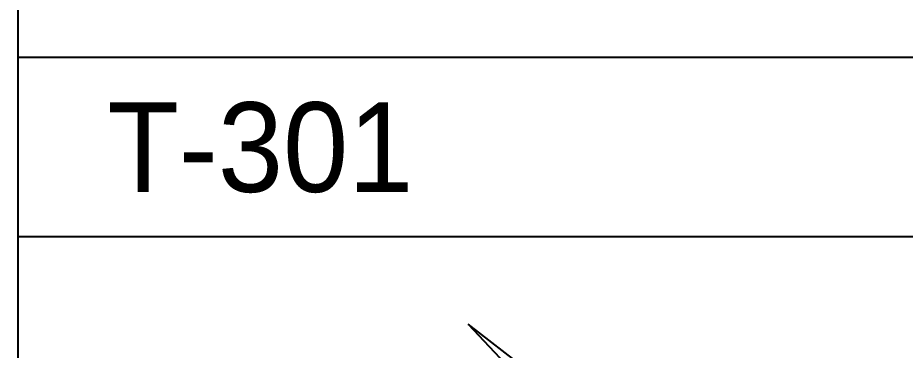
# Model space of a CAD drawing. Header units: millimetres. Extents: x 0 to 25200, y 0 to 17820.
# Drawn here: x 13200 to 14389, y 9838 to 10283 of the extents above; entities that cross this region are included whole.
import ezdxf
from ezdxf.enums import TextEntityAlignment as Align

# ---------------------------------------------------------------- set-up
doc = ezdxf.new("R2010")
doc.units = ezdxf.units.MM
doc.header["$LTSCALE"] = 100
doc.header["$MEASUREMENT"] = 0
for name, color, linetype in [('CO-TREE', 251, 'Continuous'), ('TB-FORM', 7, 'Continuous'), ('TB-TEXT', 4, 'Continuous')]:
    doc.layers.add(name, color=color, linetype=linetype)
doc.styles.add('DH-TEXT', font='')
doc.styles.get('DH-TEXT').set_extended_font_data('HY울릉도L')

# ---------------------------------------------------------------- blocks, each defined once
blk = doc.blocks.new('T-309')
at = {"layer": 'CO-TREE'}
for p, q in [((-56.1, 589.5), (-0.1, 529.7)), ((21.2, 529.7), (-56.1, 589.5))]:
    blk.add_line(p, q, dxfattribs=at)

msp = doc.modelspace()

# ---------------------------------------------------------------- linework, layer by layer
at = {"layer": 'TB-FORM', "color": 251}
for p, q in [((24600, 10230), (13200, 10230)), ((24600, 9990), (13200, 9990))]:
    msp.add_line(p, q, dxfattribs=at)
msp.add_lwpolyline([(13200, 510), (24600, 510), (24600, 17310), (13200, 17310)], close=True, dxfattribs=at)

# ---------------------------------------------------------------- block references
at = {"layer": 'CO-TREE'}
msp.add_blockref('T-309', (13859.7, 9283.7), dxfattribs=at)

# ---------------------------------------------------------------- texts
at = {"layer": 'TB-TEXT', "style": 'DH-TEXT'}
msp.add_text('T-301', height=120, dxfattribs=at).set_placement((13320, 10110), align=Align.MIDDLE_LEFT)

doc.saveas('drawing.dxf')
